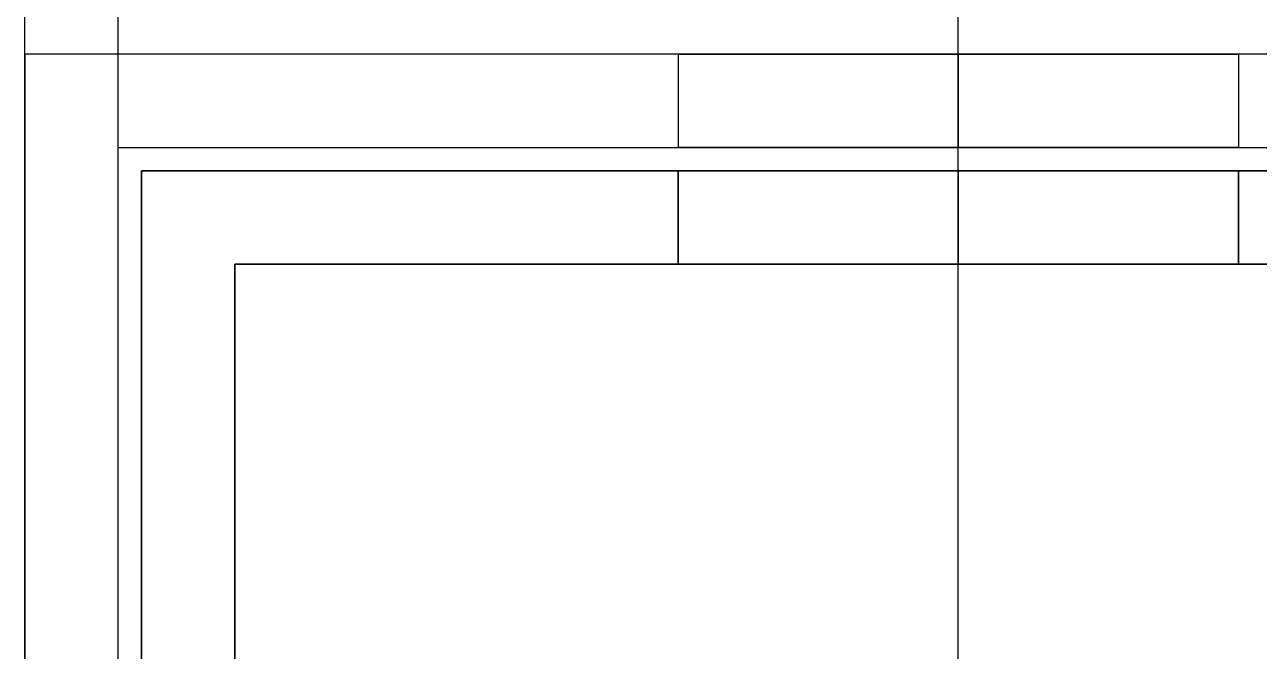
# Model space of a CAD drawing. Header units: millimetres. Extents: x -5956 to -4640, y -5088 to -3772.
# Drawn here: x -5956.11 to -5929.66, y -5060.69 to -5047.26 of the extents above; entities that cross this region are included whole.
import ezdxf

# ---------------------------------------------------------------- set-up
doc = ezdxf.new("R2010")
doc.units = ezdxf.units.MM
doc.header["$MEASUREMENT"] = 0
doc.layers.add('staal', color=5, linetype='Continuous', true_color=0x0000ff)

msp = doc.modelspace()

# ---------------------------------------------------------------- linework, layer by layer
at = {"layer": 'staal'}
for p, q in [((-5942.11, -5047.894, 695.5), (-5942.11, -5049.894, 695.5)), ((-5942.11, -5047.894, 770.5), (-5942.11, -5049.894, 770.5)), ((-5942.11, -5047.894, 920.5), (-5942.11, -5049.894, 920.5)), ((-5942.11, -5047.894, 845.5), (-5942.11, -5049.894, 845.5)), ((-5942.11, -5047.894, 1070.5), (-5942.11, -5049.894, 1070.5)), ((-5942.11, -5047.894, 995.5), (-5942.11, -5049.894, 995.5)), ((-5942.11, -5047.894, 1220.5), (-5942.11, -5049.894, 1220.5)), ((-5942.11, -5047.894, 1145.5), (-5942.11, -5049.894, 1145.5)), ((-5942.11, -5047.894, 545.5), (-5942.11, -5049.894, 545.5)), ((-5942.11, -5047.894, 620.5), (-5942.11, -5049.894, 620.5)), ((-5942.11, -5047.894, 395.5), (-5942.11, -5049.894, 395.5)), ((-5942.11, -5047.894, 470.5), (-5942.11, -5049.894, 470.5)), ((-5942.11, -5047.894, 245.5), (-5942.11, -5049.894, 245.5)), ((-5942.11, -5047.894, 320.5), (-5942.11, -5049.894, 320.5)), ((-5942.11, -5047.894, 170.5), (-5942.11, -5049.894, 170.5)), ((-5942.11, -5047.894, 95.5), (-5942.11, -5049.894, 95.5)), ((-5936.11, -5047.894, 40), (-5936.11, -5049.894, 40)), ((-5936.11, -5047.894, 1276), (-5936.11, -5049.894, 1276)), ((-5936.11, -5047.894, 701.5), (-5936.11, -5049.894, 701.5)), ((-5936.11, -5047.894, 689.5), (-5936.11, -5049.894, 689.5)), ((-5936.11, -5047.894, 776.5), (-5936.11, -5049.894, 776.5)), ((-5936.11, -5047.894, 764.5), (-5936.11, -5049.894, 764.5)), ((-5936.11, -5047.894, 926.5), (-5936.11, -5049.894, 926.5)), ((-5936.11, -5047.894, 914.5), (-5936.11, -5049.894, 914.5)), ((-5936.11, -5047.894, 851.5), (-5936.11, -5049.894, 851.5)), ((-5936.11, -5047.894, 839.5), (-5936.11, -5049.894, 839.5)), ((-5936.11, -5047.894, 1076.5), (-5936.11, -5049.894, 1076.5)), ((-5936.11, -5047.894, 1064.5), (-5936.11, -5049.894, 1064.5)), ((-5936.11, -5047.894, 1001.5), (-5936.11, -5049.894, 1001.5)), ((-5936.11, -5047.894, 989.5), (-5936.11, -5049.894, 989.5)), ((-5936.11, -5047.894, 1226.5), (-5936.11, -5049.894, 1226.5)), ((-5936.11, -5047.894, 1214.5), (-5936.11, -5049.894, 1214.5)), ((-5936.11, -5047.894, 1151.5), (-5936.11, -5049.894, 1151.5)), ((-5936.11, -5047.894, 1139.5), (-5936.11, -5049.894, 1139.5)), ((-5936.11, -5047.894, 551.5), (-5936.11, -5049.894, 551.5)), ((-5936.11, -5047.894, 539.5), (-5936.11, -5049.894, 539.5)), ((-5936.11, -5047.894, 626.5), (-5936.11, -5049.894, 626.5)), ((-5936.11, -5047.894, 614.5), (-5936.11, -5049.894, 614.5)), ((-5936.11, -5047.894, 401.5), (-5936.11, -5049.894, 401.5)), ((-5936.11, -5047.894, 389.5), (-5936.11, -5049.894, 389.5)), ((-5936.11, -5047.894, 476.5), (-5936.11, -5049.894, 476.5)), ((-5936.11, -5047.894, 464.5), (-5936.11, -5049.894, 464.5)), ((-5936.11, -5047.894, 251.5), (-5936.11, -5049.894, 251.5)), ((-5936.11, -5047.894, 239.5), (-5936.11, -5049.894, 239.5)), ((-5936.11, -5047.894, 326.5), (-5936.11, -5049.894, 326.5)), ((-5936.11, -5047.894, 314.5), (-5936.11, -5049.894, 314.5)), ((-5936.11, -5047.894, 176.5), (-5936.11, -5049.894, 176.5)), ((-5936.11, -5047.894, 164.5), (-5936.11, -5049.894, 164.5)), ((-5936.11, -5047.894, 101.5), (-5936.11, -5049.894, 101.5)), ((-5936.11, -5047.894, 89.5), (-5936.11, -5049.894, 89.5)), ((-5930.11, -5047.894, 695.5), (-5930.11, -5049.894, 695.5)), ((-5930.11, -5047.894, 770.5), (-5930.11, -5049.894, 770.5)), ((-5930.11, -5047.894, 920.5), (-5930.11, -5049.894, 920.5)), ((-5930.11, -5047.894, 845.5), (-5930.11, -5049.894, 845.5)), ((-5930.11, -5047.894, 1070.5), (-5930.11, -5049.894, 1070.5)), ((-5930.11, -5047.894, 995.5), (-5930.11, -5049.894, 995.5)), ((-5930.11, -5047.894, 1220.5), (-5930.11, -5049.894, 1220.5)), ((-5930.11, -5047.894, 1145.5), (-5930.11, -5049.894, 1145.5)), ((-5930.11, -5047.894, 545.5), (-5930.11, -5049.894, 545.5)), ((-5930.11, -5047.894, 620.5), (-5930.11, -5049.894, 620.5)), ((-5930.11, -5047.894, 395.5), (-5930.11, -5049.894, 395.5)), ((-5930.11, -5047.894, 470.5), (-5930.11, -5049.894, 470.5)), ((-5930.11, -5047.894, 245.5), (-5930.11, -5049.894, 245.5)), ((-5930.11, -5047.894, 320.5), (-5930.11, -5049.894, 320.5)), ((-5930.11, -5047.894, 170.5), (-5930.11, -5049.894, 170.5)), ((-5930.11, -5047.894, 95.5), (-5930.11, -5049.894, 95.5)), ((-5942.11, -5052.394, 1565.51), (-5942.11, -5050.394, 1565.51)), ((-5942.11, -5052.394, 1490.51), (-5942.11, -5050.394, 1490.51)), ((-5942.11, -5052.394, 1716.51), (-5942.11, -5050.394, 1716.51)), ((-5942.11, -5052.394, 1791.51), (-5942.11, -5050.394, 1791.51)), ((-5942.11, -5050.394, -254.313), (-5942.11, -5052.394, -254.313)), ((-5942.11, -5050.394, -329.313), (-5942.11, -5052.394, -329.313)), ((-5936.11, -5050.394, 1621.01), (-5936.11, -5052.394, 1621.01)), ((-5936.11, -5050.394, 1453.01), (-5936.11, -5052.394, 1453.01)), ((-5936.11, -5052.394, 1559.51), (-5936.11, -5050.394, 1559.51)), ((-5936.11, -5052.394, 1571.51), (-5936.11, -5050.394, 1571.51)), ((-5936.11, -5052.394, 1484.51), (-5936.11, -5050.394, 1484.51)), ((-5936.11, -5052.394, 1496.51), (-5936.11, -5050.394, 1496.51)), ((-5936.11, -5050.394, 1661.01), (-5936.11, -5052.394, 1661.01)), ((-5936.11, -5050.394, 1829.01), (-5936.11, -5052.394, 1829.01)), ((-5936.11, -5052.394, 1722.51), (-5936.11, -5050.394, 1722.51)), ((-5936.11, -5052.394, 1710.51), (-5936.11, -5050.394, 1710.51)), ((-5936.11, -5052.394, 1797.51), (-5936.11, -5050.394, 1797.51)), ((-5936.11, -5052.394, 1785.51), (-5936.11, -5050.394, 1785.51)), ((-5936.11, -5050.394, -384.813), (-5936.11, -5052.394, -384.813)), ((-5936.11, -5050.394, -216.813), (-5936.11, -5052.394, -216.813)), ((-5936.11, -5050.394, -260.313), (-5936.11, -5052.394, -260.313)), ((-5936.11, -5050.394, -248.313), (-5936.11, -5052.394, -248.313)), ((-5936.11, -5050.394, -335.313), (-5936.11, -5052.394, -335.313)), ((-5936.11, -5050.394, -323.313), (-5936.11, -5052.394, -323.313)), ((-5930.11, -5052.394, 1565.51), (-5930.11, -5050.394, 1565.51)), ((-5930.11, -5052.394, 1490.51), (-5930.11, -5050.394, 1490.51)), ((-5930.11, -5052.394, 1716.51), (-5930.11, -5050.394, 1716.51)), ((-5930.11, -5052.394, 1791.51), (-5930.11, -5050.394, 1791.51)), ((-5930.11, -5050.394, -254.313), (-5930.11, -5052.394, -254.313)), ((-5930.11, -5050.394, -329.313), (-5930.11, -5052.394, -329.313))]:
    msp.add_line(p, q, dxfattribs=at)
msp.add_lwpolyline([(-4640.11, -5087.894), (-5956.11, -5087.894), (-5956.11, -3771.894), (-4640.11, -3771.894)], close=True, dxfattribs=at)
for points in [[(-5956.11, -5087.894, 1621.01), (-5956.11, -4429.894, 1621.01), (-5956.11, -3771.894, 1621.01)], [(-5956.11, -5087.894, 1661.01), (-5956.11, -4429.894, 1661.01), (-5956.11, -3771.894, 1661.01)], [(-5956.11, -5087.894, -424.813), (-5956.11, -4429.894, -424.813), (-5956.11, -3771.894, -424.813)], [(-5956.11, -5087.894, -384.813), (-5956.11, -4429.894, -384.813), (-5956.11, -3771.894, -384.813)], [(-5954.11, -5085.894, 1659.01), (-5954.11, -4429.894, 1659.01), (-5954.11, -3773.894, 1659.01)], [(-5954.11, -5085.894, 1623.01), (-5954.11, -4429.894, 1623.01), (-5954.11, -3773.894, 1623.01)], [(-5954.11, -5085.894, -386.813), (-5954.11, -4429.894, -386.813), (-5954.11, -3773.894, -386.813)], [(-5954.11, -5085.894, -422.813), (-5954.11, -4429.894, -422.813), (-5954.11, -3773.894, -422.813)], [(-5936.11, -5067.894, -384.813), (-5936.11, -5032.644, -384.813), (-5936.11, -4997.394, -384.813)], [(-5936.11, -5067.894, -386.813), (-5936.11, -5032.644, -386.813), (-5936.11, -4997.394, -386.813)], [(-5936.11, -5067.894, -422.813), (-5936.11, -5032.644, -422.813), (-5936.11, -4997.394, -422.813)], [(-5936.11, -5067.894, -424.813), (-5936.11, -5032.644, -424.813), (-5936.11, -4997.394, -424.813)], [(-5956.11, -5087.894, 1641.01), (-5956.11, -5043.144, 1641.01), (-5956.11, -4998.394, 1641.01)], [(-5956.11, -5087.894, -404.813), (-5956.11, -5043.144, -404.813), (-5956.11, -4998.394, -404.813)], [(-5954.11, -5085.894, 1641.01), (-5954.11, -5042.144, 1641.01), (-5954.11, -4998.394, 1641.01)], [(-5954.11, -5085.894, -404.813), (-5954.11, -5042.144, -404.813), (-5954.11, -4998.394, -404.813)], [(-5936.11, -5067.894, 1661.01), (-5936.11, -5033.144, 1661.01), (-5936.11, -4998.394, 1661.01)], [(-5936.11, -5067.894, 1659.01), (-5936.11, -5033.144, 1659.01), (-5936.11, -4998.394, 1659.01)], [(-5936.11, -5067.894, 1623.01), (-5936.11, -5033.144, 1623.01), (-5936.11, -4998.394, 1623.01)], [(-5936.11, -5067.894, 1621.01), (-5936.11, -5033.144, 1621.01), (-5936.11, -4998.394, 1621.01)], [(-5956.11, -5087.894, 1661.01), (-5936.11, -5067.894, 1661.01), (-5916.11, -5047.894, 1661.01)], [(-5956.11, -5087.894, 1621.01), (-5936.11, -5067.894, 1621.01), (-5916.11, -5047.894, 1621.01)], [(-5916.11, -5047.894, 1661.01), (-5936.11, -5067.894, 1661.01), (-5956.11, -5087.894, 1661.01)], [(-5956.11, -5087.894, -424.813), (-5936.11, -5067.894, -424.813), (-5916.11, -5047.894, -424.813)], [(-5916.11, -5047.894, -384.813), (-5936.11, -5067.894, -384.813), (-5956.11, -5087.894, -384.813)], [(-5956.11, -5087.894, -424.813), (-5936.11, -5067.894, -424.813), (-5916.11, -5047.894, -424.813)], [(-5916.11, -5047.894, -384.813), (-5936.11, -5067.894, -384.813), (-5956.11, -5087.894, -384.813)], [(-5916.11, -5047.894, 40), (-5936.11, -5047.894, 40), (-5956.11, -5047.894, 40)], [(-5956.11, -5047.894, 40), (-5956.11, -5047.894, 658), (-5956.11, -5047.894, 1276)], [(-5916.11, -5047.894, 1276), (-5936.11, -5047.894, 1276), (-5956.11, -5047.894, 1276)], [(-5956.11, -5047.894, 40), (-5956.11, -5067.894, 40), (-5956.11, -5087.894, 40)], [(-5956.11, -5047.894, 1276), (-5956.11, -5067.894, 1276), (-5956.11, -5087.894, 1276)], [(-5916.11, -5047.894, 658), (-5936.11, -5047.894, 658), (-5956.11, -5047.894, 658)], [(-5956.11, -5047.894, 658), (-5956.11, -5067.894, 658), (-5956.11, -5087.894, 658)], [(-5936.11, -5047.894, 40), (-5936.11, -5047.894, 64.75), (-5936.11, -5047.894, 89.5)], [(-5936.11, -5047.894, 101.5), (-5936.11, -5047.894, 133), (-5936.11, -5047.894, 164.5)], [(-5936.11, -5047.894, 176.5), (-5936.11, -5047.894, 208), (-5936.11, -5047.894, 239.5)], [(-5936.11, -5047.894, 251.5), (-5936.11, -5047.894, 283), (-5936.11, -5047.894, 314.5)], [(-5936.11, -5047.894, 326.5), (-5936.11, -5047.894, 358), (-5936.11, -5047.894, 389.5)], [(-5936.11, -5047.894, 401.5), (-5936.11, -5047.894, 433), (-5936.11, -5047.894, 464.5)], [(-5936.11, -5047.894, 476.5), (-5936.11, -5047.894, 508), (-5936.11, -5047.894, 539.5)], [(-5936.11, -5047.894, 551.5), (-5936.11, -5047.894, 583), (-5936.11, -5047.894, 614.5)], [(-5936.11, -5047.894, 626.5), (-5936.11, -5047.894, 658), (-5936.11, -5047.894, 689.5)], [(-5936.11, -5047.894, 701.5), (-5936.11, -5047.894, 733), (-5936.11, -5047.894, 764.5)], [(-5936.11, -5047.894, 776.5), (-5936.11, -5047.894, 808), (-5936.11, -5047.894, 839.5)], [(-5936.11, -5047.894, 851.5), (-5936.11, -5047.894, 883), (-5936.11, -5047.894, 914.5)], [(-5936.11, -5047.894, 926.5), (-5936.11, -5047.894, 958), (-5936.11, -5047.894, 989.5)], [(-5936.11, -5047.894, 1001.5), (-5936.11, -5047.894, 1033), (-5936.11, -5047.894, 1064.5)], [(-5936.11, -5047.894, 1076.5), (-5936.11, -5047.894, 1108), (-5936.11, -5047.894, 1139.5)], [(-5936.11, -5047.894, 1151.5), (-5936.11, -5047.894, 1183), (-5936.11, -5047.894, 1214.5)], [(-5936.11, -5047.894, 1226.5), (-5936.11, -5047.894, 1251.25), (-5936.11, -5047.894, 1276)], [(-5918.11, -5049.894, 1659.01), (-5936.11, -5067.894, 1659.01), (-5954.11, -5085.894, 1659.01)], [(-5954.11, -5085.894, 1623.01), (-5936.11, -5067.894, 1623.01), (-5918.11, -5049.894, 1623.01)], [(-5954.11, -5085.894, 1659.01), (-5936.11, -5067.894, 1659.01), (-5918.11, -5049.894, 1659.01)], [(-5918.11, -5049.894, 1623.01), (-5936.11, -5067.894, 1623.01), (-5954.11, -5085.894, 1623.01)], [(-5954.11, -5085.894, -386.813), (-5936.11, -5067.894, -386.813), (-5918.11, -5049.894, -386.813)], [(-5918.11, -5049.894, -422.813), (-5936.11, -5067.894, -422.813), (-5954.11, -5085.894, -422.813)], [(-5954.11, -5085.894, -386.813), (-5936.11, -5067.894, -386.813), (-5918.11, -5049.894, -386.813)], [(-5918.11, -5049.894, -422.813), (-5936.11, -5067.894, -422.813), (-5954.11, -5085.894, -422.813)], [(-5954.11, -5085.894, 40), (-5954.11, -5067.894, 40), (-5954.11, -5049.894, 40)], [(-5954.11, -5049.894, 40), (-5954.11, -5049.894, 658), (-5954.11, -5049.894, 1276)], [(-5954.11, -5085.894, 1276), (-5954.11, -5067.894, 1276), (-5954.11, -5049.894, 1276)], [(-5954.11, -5049.894, 40), (-5936.11, -5049.894, 40), (-5918.11, -5049.894, 40)], [(-5954.11, -5049.894, 1276), (-5936.11, -5049.894, 1276), (-5918.11, -5049.894, 1276)], [(-5954.11, -5085.894, 658), (-5954.11, -5067.894, 658), (-5954.11, -5049.894, 658)], [(-5954.11, -5049.894, 658), (-5936.11, -5049.894, 658), (-5918.11, -5049.894, 658)], [(-5936.11, -5049.894, 40), (-5936.11, -5049.894, 64.75), (-5936.11, -5049.894, 89.5)], [(-5936.11, -5049.894, 101.5), (-5936.11, -5049.894, 133), (-5936.11, -5049.894, 164.5)], [(-5936.11, -5049.894, 176.5), (-5936.11, -5049.894, 208), (-5936.11, -5049.894, 239.5)], [(-5936.11, -5049.894, 251.5), (-5936.11, -5049.894, 283), (-5936.11, -5049.894, 314.5)], [(-5936.11, -5049.894, 326.5), (-5936.11, -5049.894, 358), (-5936.11, -5049.894, 389.5)], [(-5936.11, -5049.894, 401.5), (-5936.11, -5049.894, 433), (-5936.11, -5049.894, 464.5)], [(-5936.11, -5049.894, 476.5), (-5936.11, -5049.894, 508), (-5936.11, -5049.894, 539.5)], [(-5936.11, -5049.894, 551.5), (-5936.11, -5049.894, 583), (-5936.11, -5049.894, 614.5)], [(-5936.11, -5049.894, 626.5), (-5936.11, -5049.894, 658), (-5936.11, -5049.894, 689.5)], [(-5936.11, -5049.894, 701.5), (-5936.11, -5049.894, 733), (-5936.11, -5049.894, 764.5)], [(-5936.11, -5049.894, 776.5), (-5936.11, -5049.894, 808), (-5936.11, -5049.894, 839.5)], [(-5936.11, -5049.894, 851.5), (-5936.11, -5049.894, 883), (-5936.11, -5049.894, 914.5)], [(-5936.11, -5049.894, 926.5), (-5936.11, -5049.894, 958), (-5936.11, -5049.894, 989.5)], [(-5936.11, -5049.894, 1001.5), (-5936.11, -5049.894, 1033), (-5936.11, -5049.894, 1064.5)], [(-5936.11, -5049.894, 1076.5), (-5936.11, -5049.894, 1108), (-5936.11, -5049.894, 1139.5)], [(-5936.11, -5049.894, 1151.5), (-5936.11, -5049.894, 1183), (-5936.11, -5049.894, 1214.5)], [(-5936.11, -5049.894, 1226.5), (-5936.11, -5049.894, 1251.25), (-5936.11, -5049.894, 1276)], [(-5953.61, -5050.394, 1621.01), (-5936.11, -5050.394, 1621.01), (-5918.61, -5050.394, 1621.01)], [(-5953.61, -5050.394, 1453.01), (-5936.11, -5050.394, 1453.01), (-5918.61, -5050.394, 1453.01)], [(-5953.61, -5050.394, 1621.01), (-5953.61, -5050.394, 1537.01), (-5953.61, -5050.394, 1453.01)], [(-5953.61, -5085.394, 1621.01), (-5953.61, -5067.894, 1621.01), (-5953.61, -5050.394, 1621.01)], [(-5953.61, -5085.394, 1453.01), (-5953.61, -5067.894, 1453.01), (-5953.61, -5050.394, 1453.01)], [(-5953.61, -5050.394, 1537.01), (-5936.11, -5050.394, 1537.01), (-5918.61, -5050.394, 1537.01)], [(-5953.61, -5085.394, 1537.01), (-5953.61, -5067.894, 1537.01), (-5953.61, -5050.394, 1537.01)], [(-5953.61, -5050.394, 1661.01), (-5936.11, -5050.394, 1661.01), (-5918.61, -5050.394, 1661.01)], [(-5953.61, -5050.394, 1829.01), (-5936.11, -5050.394, 1829.01), (-5918.61, -5050.394, 1829.01)], [(-5953.61, -5050.394, 1661.01), (-5953.61, -5050.394, 1745.01), (-5953.61, -5050.394, 1829.01)], [(-5953.61, -5085.394, 1661.01), (-5953.61, -5067.894, 1661.01), (-5953.61, -5050.394, 1661.01)], [(-5953.61, -5085.394, 1829.01), (-5953.61, -5067.894, 1829.01), (-5953.61, -5050.394, 1829.01)], [(-5953.61, -5050.394, 1745.01), (-5936.11, -5050.394, 1745.01), (-5918.61, -5050.394, 1745.01)], [(-5953.61, -5085.394, 1745.01), (-5953.61, -5067.894, 1745.01), (-5953.61, -5050.394, 1745.01)], [(-5918.61, -5050.394, -384.813), (-5936.11, -5050.394, -384.813), (-5953.61, -5050.394, -384.813)], [(-5953.61, -5050.394, -384.813), (-5953.61, -5050.394, -300.813), (-5953.61, -5050.394, -216.813)], [(-5918.61, -5050.394, -216.813), (-5936.11, -5050.394, -216.813), (-5953.61, -5050.394, -216.813)], [(-5953.61, -5050.394, -384.813), (-5953.61, -5067.894, -384.813), (-5953.61, -5085.394, -384.813)], [(-5953.61, -5050.394, -216.813), (-5953.61, -5067.894, -216.813), (-5953.61, -5085.394, -216.813)], [(-5918.61, -5050.394, -300.813), (-5936.11, -5050.394, -300.813), (-5953.61, -5050.394, -300.813)], [(-5953.61, -5050.394, -300.813), (-5953.61, -5067.894, -300.813), (-5953.61, -5085.394, -300.813)], [(-5936.11, -5050.394, 1621.01), (-5936.11, -5050.394, 1596.26), (-5936.11, -5050.394, 1571.51)], [(-5936.11, -5050.394, 1559.51), (-5936.11, -5050.394, 1528.01), (-5936.11, -5050.394, 1496.51)], [(-5936.11, -5050.394, 1484.51), (-5936.11, -5050.394, 1468.76), (-5936.11, -5050.394, 1453.01)], [(-5936.11, -5050.394, 1661.01), (-5936.11, -5050.394, 1685.76), (-5936.11, -5050.394, 1710.51)], [(-5936.11, -5050.394, 1722.51), (-5936.11, -5050.394, 1754.01), (-5936.11, -5050.394, 1785.51)], [(-5936.11, -5050.394, 1797.51), (-5936.11, -5050.394, 1813.26), (-5936.11, -5050.394, 1829.01)], [(-5936.11, -5050.394, -384.813), (-5936.11, -5050.394, -360.063), (-5936.11, -5050.394, -335.313)], [(-5936.11, -5050.394, -323.313), (-5936.11, -5050.394, -291.813), (-5936.11, -5050.394, -260.313)], [(-5936.11, -5050.394, -248.313), (-5936.11, -5050.394, -232.563), (-5936.11, -5050.394, -216.813)], [(-5951.61, -5052.394, 1621.01), (-5951.61, -5067.894, 1621.01), (-5951.61, -5083.394, 1621.01)], [(-5951.61, -5052.394, 1453.01), (-5951.61, -5067.894, 1453.01), (-5951.61, -5083.394, 1453.01)], [(-5951.61, -5052.394, 1621.01), (-5951.61, -5052.394, 1537.01), (-5951.61, -5052.394, 1453.01)], [(-5920.61, -5052.394, 1621.01), (-5936.11, -5052.394, 1621.01), (-5951.61, -5052.394, 1621.01)], [(-5920.61, -5052.394, 1453.01), (-5936.11, -5052.394, 1453.01), (-5951.61, -5052.394, 1453.01)], [(-5951.61, -5052.394, 1537.01), (-5951.61, -5067.894, 1537.01), (-5951.61, -5083.394, 1537.01)], [(-5920.61, -5052.394, 1537.01), (-5936.11, -5052.394, 1537.01), (-5951.61, -5052.394, 1537.01)], [(-5951.61, -5052.394, 1661.01), (-5951.61, -5067.894, 1661.01), (-5951.61, -5083.394, 1661.01)], [(-5951.61, -5052.394, 1829.01), (-5951.61, -5067.894, 1829.01), (-5951.61, -5083.394, 1829.01)], [(-5951.61, -5052.394, 1661.01), (-5951.61, -5052.394, 1745.01), (-5951.61, -5052.394, 1829.01)], [(-5920.61, -5052.394, 1661.01), (-5936.11, -5052.394, 1661.01), (-5951.61, -5052.394, 1661.01)], [(-5920.61, -5052.394, 1829.01), (-5936.11, -5052.394, 1829.01), (-5951.61, -5052.394, 1829.01)], [(-5951.61, -5052.394, 1745.01), (-5951.61, -5067.894, 1745.01), (-5951.61, -5083.394, 1745.01)], [(-5920.61, -5052.394, 1745.01), (-5936.11, -5052.394, 1745.01), (-5951.61, -5052.394, 1745.01)], [(-5951.61, -5083.394, -384.813), (-5951.61, -5067.894, -384.813), (-5951.61, -5052.394, -384.813)], [(-5951.61, -5052.394, -384.813), (-5951.61, -5052.394, -300.813), (-5951.61, -5052.394, -216.813)], [(-5951.61, -5083.394, -216.813), (-5951.61, -5067.894, -216.813), (-5951.61, -5052.394, -216.813)], [(-5951.61, -5052.394, -384.813), (-5936.11, -5052.394, -384.813), (-5920.61, -5052.394, -384.813)], [(-5951.61, -5052.394, -216.813), (-5936.11, -5052.394, -216.813), (-5920.61, -5052.394, -216.813)], [(-5951.61, -5083.394, -300.813), (-5951.61, -5067.894, -300.813), (-5951.61, -5052.394, -300.813)], [(-5951.61, -5052.394, -300.813), (-5936.11, -5052.394, -300.813), (-5920.61, -5052.394, -300.813)], [(-5936.11, -5052.394, 1621.01), (-5936.11, -5052.394, 1596.26), (-5936.11, -5052.394, 1571.51)], [(-5936.11, -5052.394, 1559.51), (-5936.11, -5052.394, 1528.01), (-5936.11, -5052.394, 1496.51)], [(-5936.11, -5052.394, 1484.51), (-5936.11, -5052.394, 1468.76), (-5936.11, -5052.394, 1453.01)], [(-5936.11, -5052.394, 1661.01), (-5936.11, -5052.394, 1685.76), (-5936.11, -5052.394, 1710.51)], [(-5936.11, -5052.394, 1722.51), (-5936.11, -5052.394, 1754.01), (-5936.11, -5052.394, 1785.51)], [(-5936.11, -5052.394, 1797.51), (-5936.11, -5052.394, 1813.26), (-5936.11, -5052.394, 1829.01)], [(-5936.11, -5052.394, -384.813), (-5936.11, -5052.394, -360.063), (-5936.11, -5052.394, -335.313)], [(-5936.11, -5052.394, -323.313), (-5936.11, -5052.394, -291.813), (-5936.11, -5052.394, -260.313)], [(-5936.11, -5052.394, -248.313), (-5936.11, -5052.394, -232.563), (-5936.11, -5052.394, -216.813)]]:
    msp.add_open_spline(points, degree=2, dxfattribs=at)
for points, weights, knots in [([(-5930.11, -5047.894, 695.5), (-5930.11, -5047.894, 701.5), (-5936.11, -5047.894, 701.5), (-5942.11, -5047.894, 701.5), (-5942.11, -5047.894, 695.5), (-5942.11, -5047.894, 689.5), (-5936.11, -5047.894, 689.5), (-5930.11, -5047.894, 689.5), (-5930.11, -5047.894, 695.5)], [1, 0.707106781187, 1, 0.707106781187, 1, 0.707106781187, 1, 0.707106781187, 1], [0, 0, 0, 7.853982, 7.853982, 15.707963, 15.707963, 23.561945, 23.561945, 31.415927, 31.415927, 31.415927]), ([(-5930.11, -5047.894, 770.5), (-5930.11, -5047.894, 776.5), (-5936.11, -5047.894, 776.5), (-5942.11, -5047.894, 776.5), (-5942.11, -5047.894, 770.5), (-5942.11, -5047.894, 764.5), (-5936.11, -5047.894, 764.5), (-5930.11, -5047.894, 764.5), (-5930.11, -5047.894, 770.5)], [1, 0.707106781187, 1, 0.707106781187, 1, 0.707106781187, 1, 0.707106781187, 1], [0, 0, 0, 7.853982, 7.853982, 15.707963, 15.707963, 23.561945, 23.561945, 31.415927, 31.415927, 31.415927]), ([(-5930.11, -5047.894, 920.5), (-5930.11, -5047.894, 926.5), (-5936.11, -5047.894, 926.5), (-5942.11, -5047.894, 926.5), (-5942.11, -5047.894, 920.5), (-5942.11, -5047.894, 914.5), (-5936.11, -5047.894, 914.5), (-5930.11, -5047.894, 914.5), (-5930.11, -5047.894, 920.5)], [0.999999860338, 0.707106851018, 1, 0.707106781187, 1, 0.707106781187, 1, 0.707106781187, 1], [0, 0, 0, 7.85398, 7.85398, 15.707962, 15.707962, 23.561944, 23.561944, 31.415927, 31.415927, 31.415927]), ([(-5930.11, -5047.894, 845.5), (-5930.11, -5047.894, 851.5), (-5936.11, -5047.894, 851.5), (-5942.11, -5047.894, 851.5), (-5942.11, -5047.894, 845.5), (-5942.11, -5047.894, 839.5), (-5936.11, -5047.894, 839.5), (-5930.11, -5047.894, 839.5), (-5930.11, -5047.894, 845.5)], [0.999999860338, 0.707106851018, 1, 0.707106781187, 1, 0.707106781187, 1, 0.707106781187, 1], [0, 0, 0, 7.85398, 7.85398, 15.707962, 15.707962, 23.561944, 23.561944, 31.415927, 31.415927, 31.415927]), ([(-5930.11, -5047.894, 1070.5), (-5930.11, -5047.894, 1076.5), (-5936.11, -5047.894, 1076.5), (-5942.11, -5047.894, 1076.5), (-5942.11, -5047.894, 1070.5), (-5942.11, -5047.894, 1064.5), (-5936.11, -5047.894, 1064.5), (-5930.11, -5047.894, 1064.5), (-5930.11, -5047.894, 1070.5)], [1, 0.707106781187, 1, 0.707106781187, 1, 0.707106781187, 1, 0.707106781187, 1], [0, 0, 0, 7.853982, 7.853982, 15.707963, 15.707963, 23.561945, 23.561945, 31.415927, 31.415927, 31.415927]), ([(-5930.11, -5047.894, 995.5), (-5930.11, -5047.894, 1001.5), (-5936.11, -5047.894, 1001.5), (-5942.11, -5047.894, 1001.5), (-5942.11, -5047.894, 995.5), (-5942.11, -5047.894, 989.5), (-5936.11, -5047.894, 989.5), (-5930.11, -5047.894, 989.5), (-5930.11, -5047.894, 995.5)], [0.999999860338, 0.707106851018, 1, 0.707106781187, 1, 0.707106781187, 1, 0.707106781187, 1], [0, 0, 0, 7.85398, 7.85398, 15.707962, 15.707962, 23.561944, 23.561944, 31.415927, 31.415927, 31.415927]), ([(-5930.11, -5047.894, 1220.5), (-5930.11, -5047.894, 1226.5), (-5936.11, -5047.894, 1226.5), (-5942.11, -5047.894, 1226.5), (-5942.11, -5047.894, 1220.5), (-5942.11, -5047.894, 1214.5), (-5936.11, -5047.894, 1214.5), (-5930.11, -5047.894, 1214.5), (-5930.11, -5047.894, 1220.5)], [1, 0.707106781187, 1, 0.707106781187, 1, 0.707106781187, 1, 0.707106781187, 1], [0, 0, 0, 7.853982, 7.853982, 15.707963, 15.707963, 23.561945, 23.561945, 31.415927, 31.415927, 31.415927]), ([(-5930.11, -5047.894, 1145.5), (-5930.11, -5047.894, 1151.5), (-5936.11, -5047.894, 1151.5), (-5942.11, -5047.894, 1151.5), (-5942.11, -5047.894, 1145.5), (-5942.11, -5047.894, 1139.5), (-5936.11, -5047.894, 1139.5), (-5930.11, -5047.894, 1139.5), (-5930.11, -5047.894, 1145.5)], [1, 0.707106781187, 1, 0.707106781187, 1, 0.707106781187, 1, 0.707106781187, 1], [0, 0, 0, 7.853982, 7.853982, 15.707963, 15.707963, 23.561945, 23.561945, 31.415927, 31.415927, 31.415927]), ([(-5930.11, -5047.894, 545.5), (-5930.11, -5047.894, 551.5), (-5936.11, -5047.894, 551.5), (-5942.11, -5047.894, 551.5), (-5942.11, -5047.894, 545.5), (-5942.11, -5047.894, 539.5), (-5936.11, -5047.894, 539.5), (-5930.11, -5047.894, 539.5), (-5930.11, -5047.894, 545.5)], [1, 0.707106781187, 1, 0.707106781187, 1, 0.707106781187, 1, 0.707106781187, 1], [0, 0, 0, 7.853982, 7.853982, 15.707963, 15.707963, 23.561945, 23.561945, 31.415927, 31.415927, 31.415927]), ([(-5930.11, -5047.894, 620.5), (-5930.11, -5047.894, 626.5), (-5936.11, -5047.894, 626.5), (-5942.11, -5047.894, 626.5), (-5942.11, -5047.894, 620.5), (-5942.11, -5047.894, 614.5), (-5936.11, -5047.894, 614.5), (-5930.11, -5047.894, 614.5), (-5930.11, -5047.894, 620.5)], [1, 0.707106781187, 1, 0.707106781187, 1, 0.707106781187, 1, 0.707106781187, 1], [0, 0, 0, 7.853982, 7.853982, 15.707963, 15.707963, 23.561945, 23.561945, 31.415927, 31.415927, 31.415927]), ([(-5930.11, -5047.894, 395.5), (-5930.11, -5047.894, 401.5), (-5936.11, -5047.894, 401.5), (-5942.11, -5047.894, 401.5), (-5942.11, -5047.894, 395.5), (-5942.11, -5047.894, 389.5), (-5936.11, -5047.894, 389.5), (-5930.11, -5047.894, 389.5), (-5930.11, -5047.894, 395.5)], [0.999999860338, 0.707106851018, 1, 0.707106781187, 1, 0.707106781187, 1, 0.707106781187, 1], [0, 0, 0, 7.85398, 7.85398, 15.707962, 15.707962, 23.561944, 23.561944, 31.415927, 31.415927, 31.415927]), ([(-5930.11, -5047.894, 470.5), (-5930.11, -5047.894, 476.5), (-5936.11, -5047.894, 476.5), (-5942.11, -5047.894, 476.5), (-5942.11, -5047.894, 470.5), (-5942.11, -5047.894, 464.5), (-5936.11, -5047.894, 464.5), (-5930.11, -5047.894, 464.5), (-5930.11, -5047.894, 470.5)], [1, 0.707106781187, 1, 0.707106781187, 1, 0.707106781187, 1, 0.707106781187, 1], [0, 0, 0, 7.853982, 7.853982, 15.707963, 15.707963, 23.561945, 23.561945, 31.415927, 31.415927, 31.415927]), ([(-5930.11, -5047.894, 245.5), (-5930.11, -5047.894, 251.5), (-5936.11, -5047.894, 251.5), (-5942.11, -5047.894, 251.5), (-5942.11, -5047.894, 245.5), (-5942.11, -5047.894, 239.5), (-5936.11, -5047.894, 239.5), (-5930.11, -5047.894, 239.5), (-5930.11, -5047.894, 245.5)], [1, 0.707106781187, 1, 0.707106781187, 1, 0.707106781187, 1, 0.707106781187, 1], [0, 0, 0, 7.853982, 7.853982, 15.707963, 15.707963, 23.561945, 23.561945, 31.415927, 31.415927, 31.415927]), ([(-5930.11, -5047.894, 320.5), (-5930.11, -5047.894, 326.5), (-5936.11, -5047.894, 326.5), (-5942.11, -5047.894, 326.5), (-5942.11, -5047.894, 320.5), (-5942.11, -5047.894, 314.5), (-5936.11, -5047.894, 314.5), (-5930.11, -5047.894, 314.5), (-5930.11, -5047.894, 320.5)], [1, 0.707106781187, 1, 0.707106781187, 1, 0.707106781187, 1, 0.707106781187, 1], [0, 0, 0, 7.853982, 7.853982, 15.707963, 15.707963, 23.561945, 23.561945, 31.415927, 31.415927, 31.415927]), ([(-5930.11, -5047.894, 170.5), (-5930.11, -5047.894, 176.5), (-5936.11, -5047.894, 176.5), (-5942.11, -5047.894, 176.5), (-5942.11, -5047.894, 170.5), (-5942.11, -5047.894, 164.5), (-5936.11, -5047.894, 164.5), (-5930.11, -5047.894, 164.5), (-5930.11, -5047.894, 170.5)], [1, 0.707106781187, 1, 0.707106781187, 1, 0.707106781187, 1, 0.707106781187, 1], [0, 0, 0, 7.853982, 7.853982, 15.707963, 15.707963, 23.561945, 23.561945, 31.415927, 31.415927, 31.415927]), ([(-5930.11, -5047.894, 95.5), (-5930.11, -5047.894, 101.5), (-5936.11, -5047.894, 101.5), (-5942.11, -5047.894, 101.5), (-5942.11, -5047.894, 95.5), (-5942.11, -5047.894, 89.5), (-5936.11, -5047.894, 89.5), (-5930.11, -5047.894, 89.5), (-5930.11, -5047.894, 95.5)], [1, 0.707106781187, 1, 0.707106781187, 1, 0.707106781187, 1, 0.707106781187, 1], [0, 0, 0, 7.853982, 7.853982, 15.707963, 15.707963, 23.561945, 23.561945, 31.415927, 31.415927, 31.415927]), ([(-5930.11, -5047.894, 695.5), (-5930.11, -5047.894, 701.5), (-5936.11, -5047.894, 701.5), (-5942.11, -5047.894, 701.5), (-5942.11, -5047.894, 695.5), (-5942.11, -5047.894, 689.5), (-5936.11, -5047.894, 689.5), (-5930.11, -5047.894, 689.5), (-5930.11, -5047.894, 695.5)], [1, 0.707106781187, 1, 0.707106781187, 1, 0.707106781187, 1, 0.707106781187, 1], [0, 0, 0, 7.853982, 7.853982, 15.707963, 15.707963, 23.561945, 23.561945, 31.415927, 31.415927, 31.415927]), ([(-5930.11, -5047.894, 770.5), (-5930.11, -5047.894, 776.5), (-5936.11, -5047.894, 776.5), (-5942.11, -5047.894, 776.5), (-5942.11, -5047.894, 770.5), (-5942.11, -5047.894, 764.5), (-5936.11, -5047.894, 764.5), (-5930.11, -5047.894, 764.5), (-5930.11, -5047.894, 770.5)], [1, 0.707106781187, 1, 0.707106781187, 1, 0.707106781187, 1, 0.707106781187, 1], [0, 0, 0, 7.853982, 7.853982, 15.707963, 15.707963, 23.561945, 23.561945, 31.415927, 31.415927, 31.415927]), ([(-5930.11, -5047.894, 920.5), (-5930.11, -5047.894, 926.5), (-5936.11, -5047.894, 926.5), (-5942.11, -5047.894, 926.5), (-5942.11, -5047.894, 920.5), (-5942.11, -5047.894, 914.5), (-5936.11, -5047.894, 914.5), (-5930.11, -5047.894, 914.5), (-5930.11, -5047.894, 920.5)], [1, 0.707106781187, 1, 0.707106781187, 1, 0.707106781187, 1, 0.707106781187, 1], [0, 0, 0, 7.853982, 7.853982, 15.707963, 15.707963, 23.561945, 23.561945, 31.415927, 31.415927, 31.415927]), ([(-5930.11, -5047.894, 845.5), (-5930.11, -5047.894, 851.5), (-5936.11, -5047.894, 851.5), (-5942.11, -5047.894, 851.5), (-5942.11, -5047.894, 845.5), (-5942.11, -5047.894, 839.5), (-5936.11, -5047.894, 839.5), (-5930.11, -5047.894, 839.5), (-5930.11, -5047.894, 845.5)], [1, 0.707106781187, 1, 0.707106781187, 1, 0.707106781187, 1, 0.707106781187, 1], [0, 0, 0, 7.853982, 7.853982, 15.707963, 15.707963, 23.561945, 23.561945, 31.415927, 31.415927, 31.415927]), ([(-5930.11, -5047.894, 1070.5), (-5930.11, -5047.894, 1076.5), (-5936.11, -5047.894, 1076.5), (-5942.11, -5047.894, 1076.5), (-5942.11, -5047.894, 1070.5), (-5942.11, -5047.894, 1064.5), (-5936.11, -5047.894, 1064.5), (-5930.11, -5047.894, 1064.5), (-5930.11, -5047.894, 1070.5)], [1, 0.707106781187, 1, 0.707106781187, 1, 0.707106781187, 1, 0.707106781187, 1], [0, 0, 0, 7.853982, 7.853982, 15.707963, 15.707963, 23.561945, 23.561945, 31.415927, 31.415927, 31.415927]), ([(-5930.11, -5047.894, 995.5), (-5930.11, -5047.894, 1001.5), (-5936.11, -5047.894, 1001.5), (-5942.11, -5047.894, 1001.5), (-5942.11, -5047.894, 995.5), (-5942.11, -5047.894, 989.5), (-5936.11, -5047.894, 989.5), (-5930.11, -5047.894, 989.5), (-5930.11, -5047.894, 995.5)], [1, 0.707106781187, 1, 0.707106781187, 1, 0.707106781187, 1, 0.707106781187, 1], [0, 0, 0, 7.853982, 7.853982, 15.707963, 15.707963, 23.561945, 23.561945, 31.415927, 31.415927, 31.415927]), ([(-5930.11, -5047.894, 1220.5), (-5930.11, -5047.894, 1226.5), (-5936.11, -5047.894, 1226.5), (-5942.11, -5047.894, 1226.5), (-5942.11, -5047.894, 1220.5), (-5942.11, -5047.894, 1214.5), (-5936.11, -5047.894, 1214.5), (-5930.11, -5047.894, 1214.5), (-5930.11, -5047.894, 1220.5)], [1, 0.707106781187, 1, 0.707106781187, 1, 0.707106781187, 1, 0.707106781187, 1], [0, 0, 0, 7.853982, 7.853982, 15.707963, 15.707963, 23.561945, 23.561945, 31.415927, 31.415927, 31.415927]), ([(-5930.11, -5047.894, 1145.5), (-5930.11, -5047.894, 1151.5), (-5936.11, -5047.894, 1151.5), (-5942.11, -5047.894, 1151.5), (-5942.11, -5047.894, 1145.5), (-5942.11, -5047.894, 1139.5), (-5936.11, -5047.894, 1139.5), (-5930.11, -5047.894, 1139.5), (-5930.11, -5047.894, 1145.5)], [1, 0.707106781187, 1, 0.707106781187, 1, 0.707106781187, 1, 0.707106781187, 1], [0, 0, 0, 7.853982, 7.853982, 15.707963, 15.707963, 23.561945, 23.561945, 31.415927, 31.415927, 31.415927]), ([(-5942.11, -5047.894, 545.5), (-5942.11, -5047.894, 539.5), (-5936.11, -5047.894, 539.5), (-5930.11, -5047.894, 539.5), (-5930.11, -5047.894, 545.5)], [1, 0.707106781187, 1, 0.707106781187, 1], [15.707963, 15.707963, 15.707963, 23.561945, 23.561945, 31.415927, 31.415927, 31.415927]), ([(-5942.11, -5047.894, 620.5), (-5942.11, -5047.894, 614.5), (-5936.11, -5047.894, 614.5), (-5930.11, -5047.894, 614.5), (-5930.11, -5047.894, 620.5)], [1, 0.707106781187, 1, 0.707106781187, 1], [15.707963, 15.707963, 15.707963, 23.561945, 23.561945, 31.415927, 31.415927, 31.415927]), ([(-5942.11, -5047.894, 395.5), (-5942.11, -5047.894, 389.5), (-5936.11, -5047.894, 389.5), (-5930.11, -5047.894, 389.5), (-5930.11, -5047.894, 395.5)], [1, 0.707106781187, 1, 0.707106781187, 1], [15.707963, 15.707963, 15.707963, 23.561945, 23.561945, 31.415927, 31.415927, 31.415927]), ([(-5942.11, -5047.894, 470.5), (-5942.11, -5047.894, 464.5), (-5936.11, -5047.894, 464.5), (-5930.11, -5047.894, 464.5), (-5930.11, -5047.894, 470.5)], [1, 0.707106781187, 1, 0.707106781187, 1], [15.707963, 15.707963, 15.707963, 23.561945, 23.561945, 31.415927, 31.415927, 31.415927]), ([(-5942.11, -5047.894, 245.5), (-5942.11, -5047.894, 239.5), (-5936.11, -5047.894, 239.5), (-5930.11, -5047.894, 239.5), (-5930.11, -5047.894, 245.5)], [1, 0.707106781187, 1, 0.707106781187, 1], [15.707963, 15.707963, 15.707963, 23.561945, 23.561945, 31.415927, 31.415927, 31.415927]), ([(-5942.11, -5047.894, 320.5), (-5942.11, -5047.894, 314.5), (-5936.11, -5047.894, 314.5), (-5930.11, -5047.894, 314.5), (-5930.11, -5047.894, 320.5)], [1, 0.707106781187, 1, 0.707106781187, 1], [15.707963, 15.707963, 15.707963, 23.561945, 23.561945, 31.415927, 31.415927, 31.415927]), ([(-5942.11, -5047.894, 170.5), (-5942.11, -5047.894, 164.5), (-5936.11, -5047.894, 164.5), (-5930.11, -5047.894, 164.5), (-5930.11, -5047.894, 170.5)], [1, 0.707106781187, 1, 0.707106781187, 1], [15.707963, 15.707963, 15.707963, 23.561945, 23.561945, 31.415927, 31.415927, 31.415927]), ([(-5942.11, -5047.894, 95.5), (-5942.11, -5047.894, 89.5), (-5936.11, -5047.894, 89.5), (-5930.11, -5047.894, 89.5), (-5930.11, -5047.894, 95.5)], [1, 0.707106781187, 1, 0.707106781187, 1], [15.707963, 15.707963, 15.707963, 23.561945, 23.561945, 31.415927, 31.415927, 31.415927]), ([(-5930.11, -5049.894, 695.5), (-5930.11, -5049.894, 689.5), (-5936.11, -5049.894, 689.5), (-5942.11, -5049.894, 689.5), (-5942.11, -5049.894, 695.5), (-5942.11, -5049.894, 701.5), (-5936.11, -5049.894, 701.5), (-5930.11, -5049.894, 701.5), (-5930.11, -5049.894, 695.5)], [1, 0.707106781187, 1, 0.707106781187, 1, 0.707106781187, 1, 0.707106781187, 1], [-31.415927, -31.415927, -31.415927, -23.561945, -23.561945, -15.707963, -15.707963, -7.853982, -7.853982, 0, 0, 0]), ([(-5930.11, -5049.894, 770.5), (-5930.11, -5049.894, 764.5), (-5936.11, -5049.894, 764.5), (-5942.11, -5049.894, 764.5), (-5942.11, -5049.894, 770.5), (-5942.11, -5049.894, 776.5), (-5936.11, -5049.894, 776.5), (-5930.11, -5049.894, 776.5), (-5930.11, -5049.894, 770.5)], [1, 0.707106781187, 1, 0.707106781187, 1, 0.707106781187, 1, 0.707106781187, 1], [-31.415927, -31.415927, -31.415927, -23.561945, -23.561945, -15.707963, -15.707963, -7.853982, -7.853982, 0, 0, 0]), ([(-5930.11, -5049.894, 920.5), (-5930.11, -5049.894, 914.5), (-5936.11, -5049.894, 914.5), (-5942.11, -5049.894, 914.5), (-5942.11, -5049.894, 920.5), (-5942.11, -5049.894, 926.5), (-5936.11, -5049.894, 926.5), (-5930.11, -5049.894, 926.5), (-5930.11, -5049.894, 920.5)], [1, 0.707106781187, 1, 0.707106781187, 1, 0.707106781187, 1, 0.707106781187, 1], [-31.415927, -31.415927, -31.415927, -23.561945, -23.561945, -15.707963, -15.707963, -7.853982, -7.853982, 0, 0, 0]), ([(-5930.11, -5049.894, 845.5), (-5930.11, -5049.894, 839.5), (-5936.11, -5049.894, 839.5), (-5942.11, -5049.894, 839.5), (-5942.11, -5049.894, 845.5), (-5942.11, -5049.894, 851.5), (-5936.11, -5049.894, 851.5), (-5930.11, -5049.894, 851.5), (-5930.11, -5049.894, 845.5)], [1, 0.707106781187, 1, 0.707106781187, 1, 0.707106781187, 1, 0.707106781187, 1], [-31.415927, -31.415927, -31.415927, -23.561945, -23.561945, -15.707963, -15.707963, -7.853982, -7.853982, 0, 0, 0]), ([(-5930.11, -5049.894, 1070.5), (-5930.11, -5049.894, 1064.5), (-5936.11, -5049.894, 1064.5), (-5942.11, -5049.894, 1064.5), (-5942.11, -5049.894, 1070.5), (-5942.11, -5049.894, 1076.5), (-5936.11, -5049.894, 1076.5), (-5930.11, -5049.894, 1076.5), (-5930.11, -5049.894, 1070.5)], [0.999999860338, 0.707106851018, 1, 0.707106781187, 1, 0.707106781187, 1, 0.707106851018, 0.999999860338], [-31.415927, -31.415927, -31.415927, -23.561946, -23.561946, -15.707963, -15.707963, -7.853981, -7.853981, 0, 0, 0]), ([(-5930.11, -5049.894, 995.5), (-5930.11, -5049.894, 989.5), (-5936.11, -5049.894, 989.5), (-5942.11, -5049.894, 989.5), (-5942.11, -5049.894, 995.5), (-5942.11, -5049.894, 1001.5), (-5936.11, -5049.894, 1001.5), (-5930.11, -5049.894, 1001.5), (-5930.11, -5049.894, 995.5)], [0.999999860338, 0.707106851018, 1, 0.707106781187, 1, 0.707106781187, 1, 0.707106851018, 0.999999860338], [-31.415927, -31.415927, -31.415927, -23.561946, -23.561946, -15.707963, -15.707963, -7.853981, -7.853981, 0, 0, 0]), ([(-5930.11, -5049.894, 1220.5), (-5930.11, -5049.894, 1214.5), (-5936.11, -5049.894, 1214.5), (-5942.11, -5049.894, 1214.5), (-5942.11, -5049.894, 1220.5), (-5942.11, -5049.894, 1226.5), (-5936.11, -5049.894, 1226.5), (-5930.11, -5049.894, 1226.5), (-5930.11, -5049.894, 1220.5)], [1, 0.707106781187, 1, 0.707106781187, 1, 0.707106781187, 1, 0.707106781187, 1], [-31.415927, -31.415927, -31.415927, -23.561945, -23.561945, -15.707963, -15.707963, -7.853982, -7.853982, 0, 0, 0]), ([(-5930.11, -5049.894, 1145.5), (-5930.11, -5049.894, 1139.5), (-5936.11, -5049.894, 1139.5), (-5942.11, -5049.894, 1139.5), (-5942.11, -5049.894, 1145.5), (-5942.11, -5049.894, 1151.5), (-5936.11, -5049.894, 1151.5), (-5930.11, -5049.894, 1151.5), (-5930.11, -5049.894, 1145.5)], [1, 0.707106781187, 1, 0.707106781187, 1, 0.707106781187, 1, 0.707106781187, 1], [-31.415927, -31.415927, -31.415927, -23.561945, -23.561945, -15.707963, -15.707963, -7.853982, -7.853982, 0, 0, 0]), ([(-5930.11, -5049.894, 545.5), (-5930.11, -5049.894, 539.5), (-5936.11, -5049.894, 539.5), (-5942.11, -5049.894, 539.5), (-5942.11, -5049.894, 545.5), (-5942.11, -5049.894, 551.5), (-5936.11, -5049.894, 551.5), (-5930.11, -5049.894, 551.5), (-5930.11, -5049.894, 545.5)], [1, 0.707106781187, 1, 0.707106781187, 1, 0.707106781187, 1, 0.707106781187, 1], [-31.415927, -31.415927, -31.415927, -23.561945, -23.561945, -15.707963, -15.707963, -7.853982, -7.853982, 0, 0, 0]), ([(-5930.11, -5049.894, 620.5), (-5930.11, -5049.894, 614.5), (-5936.11, -5049.894, 614.5), (-5942.11, -5049.894, 614.5), (-5942.11, -5049.894, 620.5), (-5942.11, -5049.894, 626.5), (-5936.11, -5049.894, 626.5), (-5930.11, -5049.894, 626.5), (-5930.11, -5049.894, 620.5)], [1, 0.707106781187, 1, 0.707106781187, 1, 0.707106781187, 1, 0.707106781187, 1], [-31.415927, -31.415927, -31.415927, -23.561945, -23.561945, -15.707963, -15.707963, -7.853982, -7.853982, 0, 0, 0]), ([(-5930.11, -5049.894, 395.5), (-5930.11, -5049.894, 389.5), (-5936.11, -5049.894, 389.5), (-5942.11, -5049.894, 389.5), (-5942.11, -5049.894, 395.5), (-5942.11, -5049.894, 401.5), (-5936.11, -5049.894, 401.5), (-5930.11, -5049.894, 401.5), (-5930.11, -5049.894, 395.5)], [1, 0.707106781187, 1, 0.707106781187, 1, 0.707106781187, 1, 0.707106781187, 1], [-31.415927, -31.415927, -31.415927, -23.561945, -23.561945, -15.707963, -15.707963, -7.853982, -7.853982, 0, 0, 0]), ([(-5930.11, -5049.894, 470.5), (-5930.11, -5049.894, 464.5), (-5936.11, -5049.894, 464.5), (-5942.11, -5049.894, 464.5), (-5942.11, -5049.894, 470.5), (-5942.11, -5049.894, 476.5), (-5936.11, -5049.894, 476.5), (-5930.11, -5049.894, 476.5), (-5930.11, -5049.894, 470.5)], [1, 0.707106781187, 1, 0.707106781187, 1, 0.707106781187, 1, 0.707106781187, 1], [-31.415927, -31.415927, -31.415927, -23.561945, -23.561945, -15.707963, -15.707963, -7.853982, -7.853982, 0, 0, 0]), ([(-5930.11, -5049.894, 245.5), (-5930.11, -5049.894, 239.5), (-5936.11, -5049.894, 239.5), (-5942.11, -5049.894, 239.5), (-5942.11, -5049.894, 245.5), (-5942.11, -5049.894, 251.5), (-5936.11, -5049.894, 251.5), (-5930.11, -5049.894, 251.5), (-5930.11, -5049.894, 245.5)], [1, 0.707106781187, 1, 0.707106781187, 1, 0.707106781187, 1, 0.707106781187, 1], [-31.415927, -31.415927, -31.415927, -23.561945, -23.561945, -15.707963, -15.707963, -7.853982, -7.853982, 0, 0, 0]), ([(-5930.11, -5049.894, 320.5), (-5930.11, -5049.894, 314.5), (-5936.11, -5049.894, 314.5), (-5942.11, -5049.894, 314.5), (-5942.11, -5049.894, 320.5), (-5942.11, -5049.894, 326.5), (-5936.11, -5049.894, 326.5), (-5930.11, -5049.894, 326.5), (-5930.11, -5049.894, 320.5)], [1, 0.707106781187, 1, 0.707106781187, 1, 0.707106781187, 1, 0.707106781187, 1], [-31.415927, -31.415927, -31.415927, -23.561945, -23.561945, -15.707963, -15.707963, -7.853982, -7.853982, 0, 0, 0]), ([(-5930.11, -5049.894, 170.5), (-5930.11, -5049.894, 164.5), (-5936.11, -5049.894, 164.5), (-5942.11, -5049.894, 164.5), (-5942.11, -5049.894, 170.5), (-5942.11, -5049.894, 176.5), (-5936.11, -5049.894, 176.5), (-5930.11, -5049.894, 176.5), (-5930.11, -5049.894, 170.5)], [1, 0.707106781187, 1, 0.707106781187, 1, 0.707106781187, 1, 0.707106781187, 1], [-31.415927, -31.415927, -31.415927, -23.561945, -23.561945, -15.707963, -15.707963, -7.853982, -7.853982, 0, 0, 0]), ([(-5930.11, -5049.894, 95.5), (-5930.11, -5049.894, 89.5), (-5936.11, -5049.894, 89.5), (-5942.11, -5049.894, 89.5), (-5942.11, -5049.894, 95.5), (-5942.11, -5049.894, 101.5), (-5936.11, -5049.894, 101.5), (-5930.11, -5049.894, 101.5), (-5930.11, -5049.894, 95.5)], [1, 0.707106781187, 1, 0.707106781187, 1, 0.707106781187, 1, 0.707106781187, 1], [-31.415927, -31.415927, -31.415927, -23.561945, -23.561945, -15.707963, -15.707963, -7.853982, -7.853982, 0, 0, 0]), ([(-5930.11, -5050.394, 1565.51), (-5930.11, -5050.394, 1571.51), (-5936.11, -5050.394, 1571.51), (-5942.11, -5050.394, 1571.51), (-5942.11, -5050.394, 1565.51), (-5942.11, -5050.394, 1559.51), (-5936.11, -5050.394, 1559.51), (-5930.11, -5050.394, 1559.51), (-5930.11, -5050.394, 1565.51)], [1, 0.707106781187, 1, 0.707106781187, 1, 0.707106781187, 1, 0.707106781187, 1], [-31.415927, -31.415927, -31.415927, -23.561945, -23.561945, -15.707963, -15.707963, -7.853982, -7.853982, 0, 0, 0]), ([(-5930.11, -5050.394, 1490.51), (-5930.11, -5050.394, 1496.51), (-5936.11, -5050.394, 1496.51), (-5942.11, -5050.394, 1496.51), (-5942.11, -5050.394, 1490.51), (-5942.11, -5050.394, 1484.51), (-5936.11, -5050.394, 1484.51), (-5930.11, -5050.394, 1484.51), (-5930.11, -5050.394, 1490.51)], [1, 0.707106781187, 1, 0.707106781187, 1, 0.707106781187, 1, 0.707106781187, 1], [-31.415927, -31.415927, -31.415927, -23.561945, -23.561945, -15.707963, -15.707963, -7.853982, -7.853982, 0, 0, 0]), ([(-5930.11, -5050.394, 1716.51), (-5930.11, -5050.394, 1710.51), (-5936.11, -5050.394, 1710.51), (-5942.11, -5050.394, 1710.51), (-5942.11, -5050.394, 1716.51), (-5942.11, -5050.394, 1722.51), (-5936.11, -5050.394, 1722.51), (-5930.11, -5050.394, 1722.51), (-5930.11, -5050.394, 1716.51)], [1, 0.707106781187, 1, 0.707106781187, 1, 0.707106781187, 1, 0.707106781187, 1], [-31.415927, -31.415927, -31.415927, -23.561945, -23.561945, -15.707963, -15.707963, -7.853982, -7.853982, 0, 0, 0]), ([(-5930.11, -5050.394, 1791.51), (-5930.11, -5050.394, 1785.51), (-5936.11, -5050.394, 1785.51), (-5942.11, -5050.394, 1785.51), (-5942.11, -5050.394, 1791.51), (-5942.11, -5050.394, 1797.51), (-5936.11, -5050.394, 1797.51), (-5930.11, -5050.394, 1797.51), (-5930.11, -5050.394, 1791.51)], [1, 0.707106781187, 1, 0.707106781187, 1, 0.707106781187, 1, 0.707106781187, 1], [-31.415927, -31.415927, -31.415927, -23.561945, -23.561945, -15.707963, -15.707963, -7.853982, -7.853982, 0, 0, 0]), ([(-5942.11, -5050.394, -254.313), (-5942.11, -5050.394, -260.313), (-5936.11, -5050.394, -260.313), (-5930.11, -5050.394, -260.313), (-5930.11, -5050.394, -254.313), (-5930.11, -5050.394, -248.313), (-5936.11, -5050.394, -248.313), (-5942.11, -5050.394, -248.313), (-5942.11, -5050.394, -254.313)], [1, 0.707106781187, 1, 0.707106781187, 1, 0.707106781187, 1, 0.707106781187, 1], [-31.415927, -31.415927, -31.415927, -23.561945, -23.561945, -15.707963, -15.707963, -7.853982, -7.853982, 0, 0, 0]), ([(-5942.11, -5050.394, -329.313), (-5942.11, -5050.394, -335.313), (-5936.11, -5050.394, -335.313), (-5930.11, -5050.394, -335.313), (-5930.11, -5050.394, -329.313), (-5930.11, -5050.394, -323.313), (-5936.11, -5050.394, -323.313), (-5942.11, -5050.394, -323.313), (-5942.11, -5050.394, -329.313)], [1, 0.707106781187, 1, 0.707106781187, 1, 0.707106781187, 1, 0.707106781187, 1], [-31.415927, -31.415927, -31.415927, -23.561945, -23.561945, -15.707963, -15.707963, -7.853982, -7.853982, 0, 0, 0]), ([(-5930.11, -5052.394, 1565.51), (-5930.11, -5052.394, 1559.51), (-5936.11, -5052.394, 1559.51), (-5942.11, -5052.394, 1559.51), (-5942.11, -5052.394, 1565.51), (-5942.11, -5052.394, 1571.51), (-5936.11, -5052.394, 1571.51), (-5930.11, -5052.394, 1571.51), (-5930.11, -5052.394, 1565.51)], [1, 0.707106781187, 1, 0.707106781187, 1, 0.707106781187, 1, 0.707106781187, 1], [0, 0, 0, 7.853982, 7.853982, 15.707963, 15.707963, 23.561945, 23.561945, 31.415927, 31.415927, 31.415927]), ([(-5930.11, -5052.394, 1490.51), (-5930.11, -5052.394, 1484.51), (-5936.11, -5052.394, 1484.51), (-5942.11, -5052.394, 1484.51), (-5942.11, -5052.394, 1490.51), (-5942.11, -5052.394, 1496.51), (-5936.11, -5052.394, 1496.51), (-5930.11, -5052.394, 1496.51), (-5930.11, -5052.394, 1490.51)], [1, 0.707106781187, 1, 0.707106781187, 1, 0.707106781187, 1, 0.707106781187, 1], [0, 0, 0, 7.853982, 7.853982, 15.707963, 15.707963, 23.561945, 23.561945, 31.415927, 31.415927, 31.415927]), ([(-5930.11, -5052.394, 1716.51), (-5930.11, -5052.394, 1722.51), (-5936.11, -5052.394, 1722.51), (-5942.11, -5052.394, 1722.51), (-5942.11, -5052.394, 1716.51), (-5942.11, -5052.394, 1710.51), (-5936.11, -5052.394, 1710.51), (-5930.11, -5052.394, 1710.51), (-5930.11, -5052.394, 1716.51)], [1, 0.707106781187, 1, 0.707106781187, 1, 0.707106781187, 1, 0.707106781187, 1], [0, 0, 0, 7.853982, 7.853982, 15.707963, 15.707963, 23.561945, 23.561945, 31.415927, 31.415927, 31.415927]), ([(-5930.11, -5052.394, 1791.51), (-5930.11, -5052.394, 1797.51), (-5936.11, -5052.394, 1797.51), (-5942.11, -5052.394, 1797.51), (-5942.11, -5052.394, 1791.51), (-5942.11, -5052.394, 1785.51), (-5936.11, -5052.394, 1785.51), (-5930.11, -5052.394, 1785.51), (-5930.11, -5052.394, 1791.51)], [1, 0.707106781187, 1, 0.707106781187, 1, 0.707106781187, 1, 0.707106781187, 1], [0, 0, 0, 7.853982, 7.853982, 15.707963, 15.707963, 23.561945, 23.561945, 31.415927, 31.415927, 31.415927]), ([(-5942.11, -5052.394, -254.313), (-5942.11, -5052.394, -248.313), (-5936.11, -5052.394, -248.313), (-5930.11, -5052.394, -248.313), (-5930.11, -5052.394, -254.313), (-5930.11, -5052.394, -260.313), (-5936.11, -5052.394, -260.313), (-5942.11, -5052.394, -260.313), (-5942.11, -5052.394, -254.313)], [1, 0.707106781187, 1, 0.707106781187, 1, 0.707106781187, 1, 0.707106781187, 1], [0, 0, 0, 7.853982, 7.853982, 15.707963, 15.707963, 23.561945, 23.561945, 31.415927, 31.415927, 31.415927]), ([(-5942.11, -5052.394, -329.313), (-5942.11, -5052.394, -323.313), (-5936.11, -5052.394, -323.313), (-5930.11, -5052.394, -323.313), (-5930.11, -5052.394, -329.313), (-5930.11, -5052.394, -335.313), (-5936.11, -5052.394, -335.313), (-5942.11, -5052.394, -335.313), (-5942.11, -5052.394, -329.313)], [1, 0.707106781187, 1, 0.707106781187, 1, 0.707106781187, 1, 0.707106781187, 1], [0, 0, 0, 7.853982, 7.853982, 15.707963, 15.707963, 23.561945, 23.561945, 31.415927, 31.415927, 31.415927])]:
    msp.add_rational_spline(points, weights, degree=2, knots=knots, dxfattribs=at)

doc.saveas('drawing.dxf')
